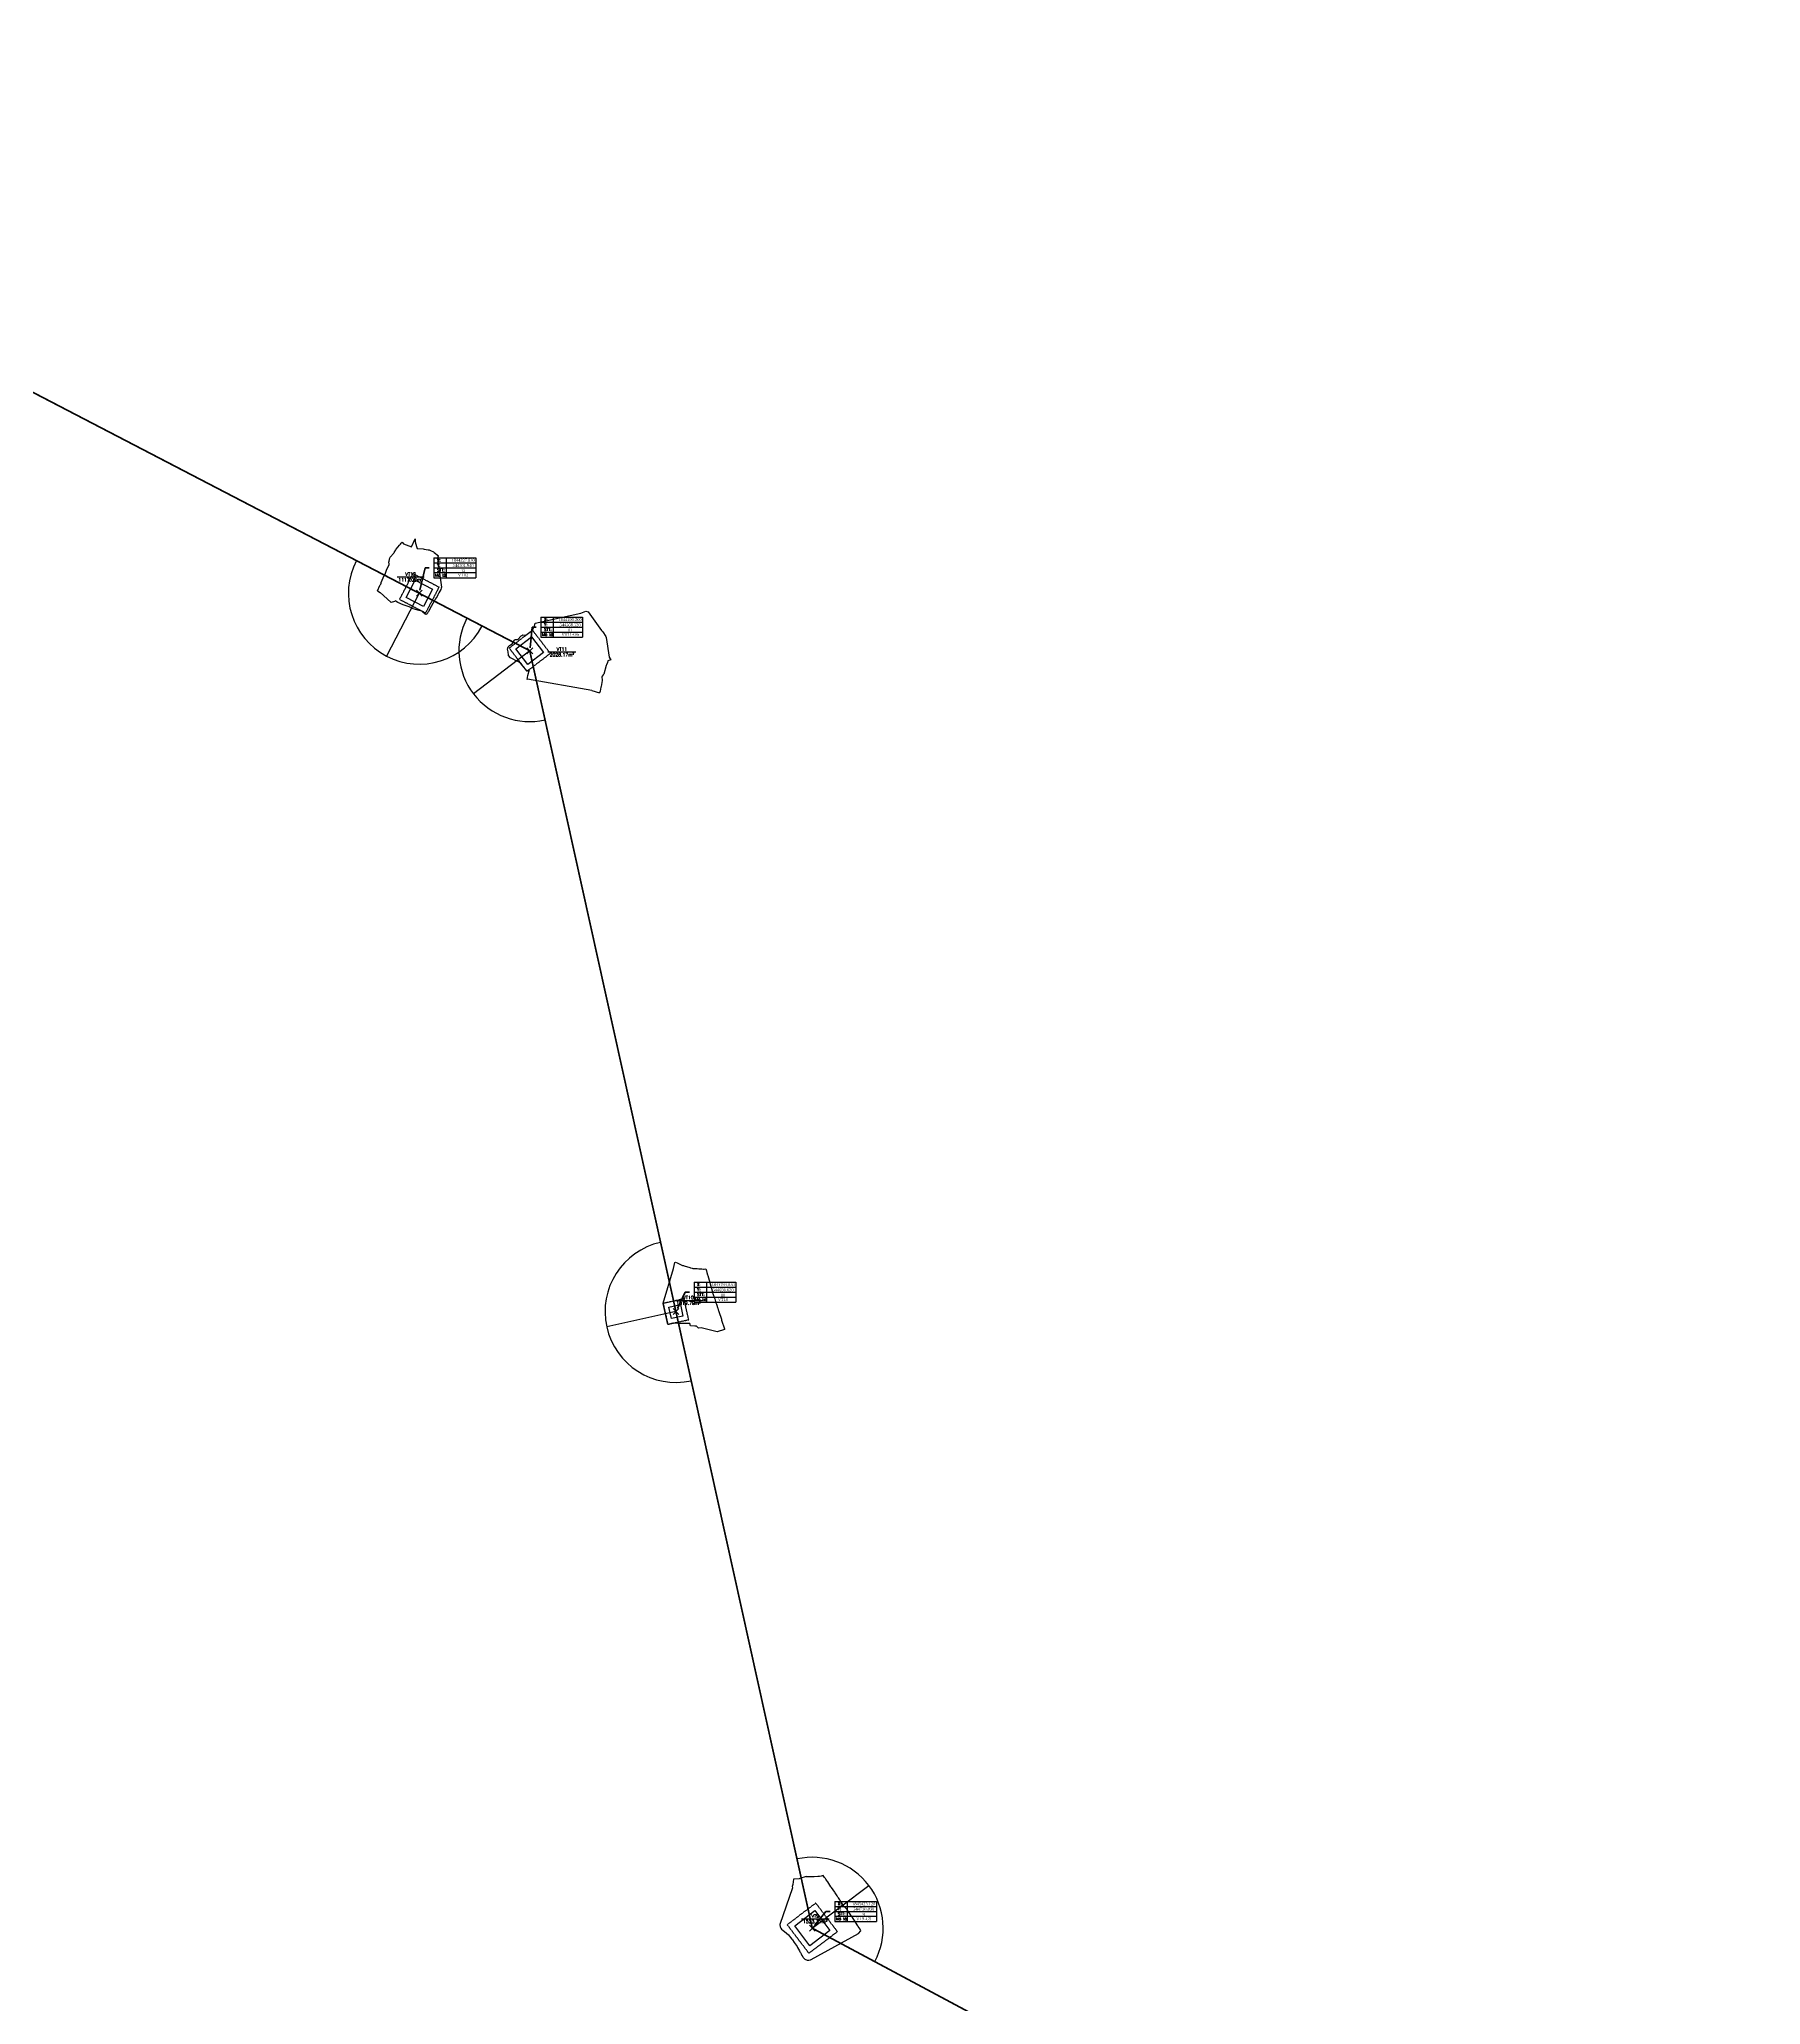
# Model space of a CAD drawing. Header units: metres. Extents: x 0 to 547597, y 0 to 1844684.
# Drawn here: x 544273 to 545310, y 1843377 to 1844562 of the extents above; entities that cross this region are included whole.
import ezdxf
from ezdxf.lldxf.tags import DXFTag

# ---------------------------------------------------------------- set-up
doc = ezdxf.new("R2010")
doc.units = ezdxf.units.M
doc.linetypes.add('HIDDEN', pattern=[0.375, 0.25, -0.125])
for name, color, linetype in [('C-PROP-BNDY', 150, 'Continuous'), ('C-PROP-TEXT', 92, 'Continuous'), ('DZ 220kV PA1', 7, 'Continuous'), ('GPMB', 2, 'Continuous'), ('PhanGiac', 5, 'Continuous'), ('SanNen', 9, 'HIDDEN'), ('V-NODE', 1, 'Continuous'), ('V-NODE-TEXT', 11, 'Continuous')]:
    doc.layers.add(name, color=color, linetype=linetype)
doc.styles.get("Standard").update_dxf_attribs({"font": 'simplex.shx'})
tags = doc.linetypes.add('220KV', pattern='A,20,-0.275621,["220kV",Standard,S=2,R=0,X=0,Y=-1],-7.538025', length=27.813646).pattern_tags.tags
tags[6] = DXFTag(74, 10)
doc.dimstyles.get("Standard").update_dxf_attribs({"dimtxt": 0.18, "dimasz": 0.18, "dimexe": 0.18, "dimexo": 0.0625, "dimgap": 0.09, "dimtad": 0, "dimtih": 1, "dimtoh": 1, "dimdec": 4, "dimzin": 0, "dimdsep": 46, "dimtxsty": 'Standard', "dimcen": 0.09, "dimadec": 0, "dimazin": 0, "dimtfac": 1, "dimtdec": 4, "dimtofl": 0, "dimtmove": 0, "dimatfit": 3, "dimfxl": 0, "dimtolj": 1, "dimtzin": 0, "dimarcsym": 0})

# ---------------------------------------------------------------- blocks, each defined once
blk = doc.blocks.new('TT')
for p, q in [((-541461.3, -1844116), (-541435.7, -1844116)), ((-541461.3, -1844116), (-541461.3, -1844128.2)), ((-541461.3, -1844119), (-541435.7, -1844119)), ((-541461.3, -1844122.1), (-541435.7, -1844122.1)), ((-541453.7, -1844116), (-541453.7, -1844128.2)), ((-541461.3, -1844125.1), (-541435.7, -1844125.1)), ((-541461.3, -1844128.2), (-541435.7, -1844128.2))]:
    blk.add_line(p, q)
at = {"flags": 128}
blk.add_lwpolyline([(-541435.7, -1844116), (-541435.7, -1844128.2)], dxfattribs=at)
for s, p in [('Y:', (-541459.4, -1844121.4)), ('X:', (-541459.4, -1844118.3)), ('STT:', (-541459.4, -1844124.4)), ('Mô tả', (-541460.6, -1844127.5))]:
    blk.add_text(s, height=1.75).set_placement(p)
blk = doc.blocks.new('*U10', base_point=(544738.8, 1843423.1, 9))
at = {"layer": 'V-NODE', "lineweight": -2}
for p, q in [((544737.1, 1843421.4), (544740.6, 1843424.9)), ((544737.1, 1843424.9), (544740.6, 1843421.4))]:
    blk.add_line(p, q, dxfattribs=at)
at = {"layer": 'V-NODE-TEXT', "color": 4, "linetype": 'ByBlock', "ltscale": 3, "xscale": 0.9836065573620318, "yscale": 0.9836065573620318, "zscale": 0.9836065573620318}
blk.add_blockref('TT', (1077337.2, 3657323.8), dxfattribs=at)
at = {"layer": 'V-NODE-TEXT', "color": 3, "linetype": 'ByBlock', "char_height": 1.75}
for s, insert, attachment_point in [('{\\fTimes New Roman|b0|i0|c0|p18;1843423.120}', (544769.8, 1843437.7), 5), ('{\\fTimes New Roman|b0|i0|c0|p18;544738.830}', (544769.8, 1843435.5), 2)]:
    blk.add_mtext(s, dxfattribs=dict(at, insert=insert, attachment_point=attachment_point))
at = {"layer": 'V-NODE-TEXT', "color": 6, "linetype": 'ByBlock', "insert": (544769.8, 1843428.8), "char_height": 1.75, "attachment_point": 5}
blk.add_mtext('{\\fTimes New Roman|b0|i0|c0|p18;VT9-G5}', dxfattribs=at)
at = {"layer": 'V-NODE-TEXT', "color": 1, "linetype": 'ByBlock', "insert": (544769.8, 1843432.3), "char_height": 1.75, "attachment_point": 2}
blk.add_mtext('{\\fTimes New Roman|b0|i0|c0|p18;9}', dxfattribs=at)
at = {"layer": 'V-NODE-TEXT', "linetype": 'ByBlock', "ltscale": 3}
blk.add_leader([(544740.3, 1843424.9, 9), (544747, 1843433.2, 9), (544749.5, 1843433.2, 9)], dimstyle='Standard', override={"dimscale": 1, "dimasz": 2.5, "dimclrd": 256, "dimlwd": 65535}, dxfattribs=at)
blk = doc.blocks.new('*U11', base_point=(544656.6, 1843794.8, 10))
at = {"layer": 'V-NODE', "lineweight": -2}
for p, q in [((544654.9, 1843793.1), (544658.4, 1843796.6)), ((544654.9, 1843796.6), (544658.4, 1843793.1))]:
    blk.add_line(p, q, dxfattribs=at)
at = {"layer": 'V-NODE-TEXT', "color": 4, "linetype": 'ByBlock', "ltscale": 3, "xscale": 0.9836065573620318, "yscale": 0.9836065573620318, "zscale": 0.9836065573620318}
blk.add_blockref('TT', (1077252.4, 3657697.1), dxfattribs=at)
at = {"layer": 'V-NODE-TEXT', "color": 3, "linetype": 'ByBlock', "char_height": 1.75}
for s, insert, attachment_point in [('{\\fTimes New Roman|b0|i0|c0|p18;1843794.830}', (544685, 1843811), 5), ('{\\fTimes New Roman|b0|i0|c0|p18;544656.620}', (544685, 1843808.8), 2)]:
    blk.add_mtext(s, dxfattribs=dict(at, insert=insert, attachment_point=attachment_point))
at = {"layer": 'V-NODE-TEXT', "color": 6, "linetype": 'ByBlock', "insert": (544685, 1843802.1), "char_height": 1.75, "attachment_point": 5}
blk.add_mtext('{\\fTimes New Roman|b0|i0|c0|p18;VT10}', dxfattribs=at)
at = {"layer": 'V-NODE-TEXT', "color": 1, "linetype": 'ByBlock', "insert": (544685, 1843805.6), "char_height": 1.75, "attachment_point": 2}
blk.add_mtext('{\\fTimes New Roman|b0|i0|c0|p18;10}', dxfattribs=at)
at = {"layer": 'V-NODE-TEXT', "linetype": 'ByBlock', "ltscale": 3}
blk.add_leader([(544657.5, 1843796.6, 10), (544662.2, 1843806.5, 10), (544664.7, 1843806.5, 10)], dimstyle='Standard', override={"dimscale": 1, "dimasz": 2.5, "dimclrd": 256, "dimlwd": 65535}, dxfattribs=at)
blk = doc.blocks.new('*U12', base_point=(544568.5, 1844193.2, 11))
at = {"layer": 'V-NODE', "lineweight": -2}
for p, q in [((544566.8, 1844191.4), (544570.3, 1844195)), ((544566.8, 1844195), (544570.3, 1844191.4))]:
    blk.add_line(p, q, dxfattribs=at)
at = {"layer": 'V-NODE-TEXT', "color": 4, "linetype": 'ByBlock', "ltscale": 3, "xscale": 0.9836065573620318, "yscale": 0.9836065573620318, "zscale": 0.9836065573620318}
blk.add_blockref('TT', (1077160.1, 3658098), dxfattribs=at)
at = {"layer": 'V-NODE-TEXT', "color": 3, "linetype": 'ByBlock', "char_height": 1.75}
for s, insert, attachment_point in [('{\\fTimes New Roman|b0|i0|c0|p18;1844193.200}', (544592.8, 1844212), 5), ('{\\fTimes New Roman|b0|i0|c0|p18;544568.520}', (544592.8, 1844209.7), 2)]:
    blk.add_mtext(s, dxfattribs=dict(at, insert=insert, attachment_point=attachment_point))
at = {"layer": 'V-NODE-TEXT', "color": 6, "linetype": 'ByBlock', "insert": (544592.8, 1844203.1), "char_height": 1.75, "attachment_point": 5}
blk.add_mtext('{\\fTimes New Roman|b0|i0|c0|p18;VT11-G6}', dxfattribs=at)
at = {"layer": 'V-NODE-TEXT', "color": 1, "linetype": 'ByBlock', "insert": (544592.8, 1844206.6), "char_height": 1.75, "attachment_point": 2}
blk.add_mtext('{\\fTimes New Roman|b0|i0|c0|p18;11}', dxfattribs=at)
at = {"layer": 'V-NODE-TEXT', "linetype": 'ByBlock', "ltscale": 3}
blk.add_leader([(544568.7, 1844195, 11), (544569.9, 1844207.5, 11), (544572.4, 1844207.5, 11)], dimstyle='Standard', override={"dimscale": 1, "dimasz": 2.5, "dimclrd": 256, "dimlwd": 65535}, dxfattribs=at)
blk = doc.blocks.new('*U13', base_point=(544501.9, 1844227.8, 12))
at = {"layer": 'V-NODE', "lineweight": -2}
for p, q in [((544500.2, 1844226.1), (544503.7, 1844229.6)), ((544500.2, 1844229.6), (544503.7, 1844226.1))]:
    blk.add_line(p, q, dxfattribs=at)
at = {"layer": 'V-NODE-TEXT', "color": 4, "linetype": 'ByBlock', "ltscale": 3, "xscale": 0.9836065573620318, "yscale": 0.9836065573620318, "zscale": 0.9836065573620318}
blk.add_blockref('TT', (1077095.6, 3658133.8), dxfattribs=at)
at = {"layer": 'V-NODE-TEXT', "color": 3, "linetype": 'ByBlock', "char_height": 1.75}
for s, insert, attachment_point in [('{\\fTimes New Roman|b0|i0|c0|p18;1844227.830}', (544528.3, 1844247.7), 5), ('{\\fTimes New Roman|b0|i0|c0|p18;544501.940}', (544528.3, 1844245.5), 2)]:
    blk.add_mtext(s, dxfattribs=dict(at, insert=insert, attachment_point=attachment_point))
at = {"layer": 'V-NODE-TEXT', "color": 6, "linetype": 'ByBlock', "insert": (544528.3, 1844238.8), "char_height": 1.75, "attachment_point": 5}
blk.add_mtext('{\\fTimes New Roman|b0|i0|c0|p18;VT12}', dxfattribs=at)
at = {"layer": 'V-NODE-TEXT', "color": 1, "linetype": 'ByBlock', "insert": (544528.3, 1844242.3), "char_height": 1.75, "attachment_point": 2}
blk.add_mtext('{\\fTimes New Roman|b0|i0|c0|p18;12}', dxfattribs=at)
at = {"layer": 'V-NODE-TEXT', "linetype": 'ByBlock', "ltscale": 3}
blk.add_leader([(544502.3, 1844229.6, 12), (544505.4, 1844243.2, 12), (544507.9, 1844243.2, 12)], dimstyle='Standard', override={"dimscale": 1, "dimasz": 2.5, "dimclrd": 256, "dimlwd": 65535}, dxfattribs=at)
blk = doc.blocks.new('ACAD-DinhViTuyenDz220kV')
at = {"layer": 'DZ 220kV PA1', "color": 10, "linetype": '220KV', "ltscale": 2, "const_width": 1, "flags": 128}
blk.add_lwpolyline([(547385.13, 1841927.04), (547280.05, 1841909.74), (547184.47, 1842163.72), (546733.409, 1842515.822), (546043.972, 1842724.391), (544738.834, 1843423.118), (544568.516, 1844193.204), (543868.852, 1844557.147), (543577.248, 1844530.012), (543514.633, 1844561.298)], dxfattribs=at)
at = {"layer": 'GPMB', "flags": 128}
blk.add_lwpolyline([(544509.939, 1844230.354), (544504.463, 1844219.834), (544493.943, 1844225.31), (544499.419, 1844235.83), (544509.939, 1844230.354)], dxfattribs=at)
for points in [[(544576.834, 1844192.104), (544567.424, 1844184.886), (544560.206, 1844194.296), (544569.616, 1844201.514)], [(544660.856, 1843792.132), (544653.924, 1843790.596), (544652.388, 1843797.528), (544659.32, 1843799.064)], [(544749.407, 1843421.662), (544737.372, 1843412.543), (544728.253, 1843424.578), (544740.288, 1843433.697)]]:
    blk.add_lwpolyline(points, close=True, dxfattribs=at)
at = {"layer": 'PhanGiac', "flags": 128}
for points in [[(544501.94, 1844227.83), (544482.233, 1844189.94)], [(544568.52, 1844193.2), (544534.633, 1844167.206)], [(544656.62, 1843794.83), (544614.917, 1843785.611)], [(544738.83, 1843423.12), (544772.882, 1843448.923)]]:
    blk.add_lwpolyline(points, dxfattribs=at)
at = {"layer": 'PhanGiac'}
for centre, start, end in [((544501.946, 1844227.836), 152.522622, 332.513345), ((544568.526, 1844193.206), 152.525952, 282.457635), ((544656.626, 1843794.836), 102.476054, 282.466419), ((544738.836, 1843423.126), 331.826857, 102.475572)]:
    blk.add_arc(centre, 42.716, start, end, dxfattribs=at)
at = {"layer": 'SanNen', "flags": 128}
for points in [[(544513.851, 1844231.587), (544505.696, 1844215.922), (544490.031, 1844224.077), (544498.186, 1844239.742)], [(544580.9, 1844191.568), (544566.888, 1844180.82), (544556.14, 1844194.832), (544570.152, 1844205.58)], [(544664.314, 1843789.926), (544661.528, 1843802.521), (544648.932, 1843799.736), (544651.718, 1843787.14)], [(544736.745, 1843407.99), (544753.96, 1843421.035), (544740.915, 1843438.25), (544723.7, 1843425.205)]]:
    blk.add_lwpolyline(points, close=True, dxfattribs=at)
at = {"layer": 'V-NODE'}
for name, p in [('*U13', (544501.94, 1844227.83)), ('*U12', (544568.52, 1844193.2)), ('*U11', (544656.62, 1843794.83)), ('*U10', (544738.83, 1843423.12))]:
    blk.add_blockref(name, p, dxfattribs=at)

msp = doc.modelspace()

# ---------------------------------------------------------------- block references
msp.add_blockref('ACAD-DinhViTuyenDz220kV', (0, 0))

# ---------------------------------------------------------------- next in the draw order: linework, layer by layer
at = {"layer": 'C-PROP-BNDY', "color": 150, "linetype": 'Continuous', "lineweight": -3}
for p, q in [((544497.3, 1844255.9), (544499.5, 1844260.7)), ((544499.5, 1844260.7), (544499.5, 1844259.1)), ((544499.5, 1844259.1), (544499.6, 1844258)), ((544483.6, 1844246.7), (544483.7, 1844247.2)), ((544483.7, 1844247.2), (544484.2, 1844249.3)), ((544484.2, 1844249.3), (544484.4, 1844249.7)), ((544484.4, 1844249.7), (544486.5, 1844252)), ((544486.5, 1844252), (544486.8, 1844252.4)), ((544486.8, 1844252.4), (544487.8, 1844254.1)), ((544487.8, 1844254.1), (544488.1, 1844254.5)), ((544488.1, 1844254.5), (544490.1, 1844256.8)), ((544490.1, 1844256.8), (544490.6, 1844257.4)), ((544490.6, 1844257.4), (544491.1, 1844258.1)), ((544491.1, 1844258.1), (544491.6, 1844258.7)), ((544491.6, 1844258.7), (544492.4, 1844257.6)), ((544492.4, 1844257.6), (544497.3, 1844255.9)), ((544499.6, 1844258), (544500.4, 1844255.5)), ((544500.4, 1844255.5), (544500.7, 1844254.8)), ((544500.7, 1844254.8), (544504.3, 1844254.6)), ((544504.3, 1844254.6), (544504.8, 1844254.5)), ((544504.8, 1844254.5), (544507.3, 1844254.1)), ((544507.3, 1844254.1), (544507.8, 1844254)), ((544507.8, 1844254), (544508.3, 1844253.9)), ((544508.3, 1844253.9), (544508.7, 1844253.7)), ((544508.7, 1844253.7), (544510.5, 1844252.8)), ((544510.5, 1844252.8), (544511, 1844252.5)), ((544511, 1844252.5), (544513.5, 1844250.4)), ((544512.9, 1844248.6), (544513.5, 1844250.4)), ((544512.9, 1844248.6), (544515.3, 1844231.6)), ((544479, 1844234.4), (544480.8, 1844238.5)), ((544480.8, 1844238.5), (544481, 1844239)), ((544481, 1844239), (544481.3, 1844239.4)), ((544481.3, 1844239.4), (544482.1, 1844241.8)), ((544482.1, 1844241.8), (544482.3, 1844242.3)), ((544482.3, 1844242.3), (544483.7, 1844245)), ((544483.7, 1844245.5), (544483.6, 1844246.7)), ((544483.7, 1844245), (544483.7, 1844245.5)), ((544476.7, 1844229.4), (544478.2, 1844232.5)), ((544476.7, 1844229.4), (544478.4, 1844228.4)), ((544478.2, 1844232.5), (544478.4, 1844233)), ((544478.4, 1844233), (544478.7, 1844233.4)), ((544484.7, 1844222.4), (544478.4, 1844228.4)), ((544478.7, 1844233.4), (544478.9, 1844233.9)), ((544478.9, 1844233.9), (544479, 1844234.4)), ((544511.1, 1844223.4), (544509.1, 1844219.9)), ((544511.6, 1844224.2), (544511.1, 1844223.4)), ((544512.7, 1844226), (544511.6, 1844224.2)), ((544513.2, 1844226.9), (544512.7, 1844226)), ((544513.8, 1844228.1), (544513.2, 1844226.9)), ((544514.9, 1844230.2), (544513.8, 1844228.1)), ((544515.2, 1844230.9), (544514.9, 1844230.2)), ((544515.3, 1844231.6), (544515.2, 1844230.9)), ((544484.8, 1844222.4), (544484.7, 1844222.4)), ((544485, 1844222.3), (544484.8, 1844222.4)), ((544487, 1844222.9), (544485, 1844222.3)), ((544487.9, 1844223.2), (544487, 1844222.9)), ((544488, 1844222.9), (544487.9, 1844223.2)), ((544489.1, 1844222.2), (544488, 1844222.9)), ((544490.4, 1844221.7), (544489.1, 1844222.2)), ((544490.8, 1844221.5), (544490.4, 1844221.7)), ((544492.3, 1844220.9), (544490.8, 1844221.5)), ((544495.8, 1844219.6), (544492.3, 1844220.9)), ((544497.3, 1844219.1), (544495.8, 1844219.6)), ((544497.4, 1844219.1), (544497.3, 1844219.1)), ((544497.8, 1844218.7), (544497.4, 1844219.1)), ((544498.2, 1844218.4), (544497.8, 1844218.7)), ((544498.3, 1844218.4), (544498.2, 1844218.4)), ((544498.2, 1844218.4), (544498.2, 1844218.4)), ((544501.9, 1844217.5), (544498.3, 1844218.4)), ((544502.8, 1844217.3), (544501.9, 1844217.5)), ((544503.4, 1844217.1), (544502.8, 1844217.3)), ((544503.9, 1844216.7), (544503.4, 1844217.1)), ((544505.4, 1844215.3), (544503.9, 1844216.7)), ((544506, 1844215), (544505.4, 1844215.3)), ((544506.6, 1844215.4), (544506, 1844215)), ((544507.3, 1844216.7), (544506.6, 1844215.4)), ((544507.4, 1844216.9), (544507.3, 1844216.7)), ((544509.1, 1844219.9), (544507.4, 1844216.9)), ((544571.8, 1844209.8), (544599.4, 1844215.9)), ((544599.4, 1844215.9), (544602.3, 1844217.1)), ((544602.3, 1844217.1), (544603.8, 1844216.7)), ((544603.8, 1844216.7), (544611.8, 1844205.4)), ((544558.2, 1844197.5), (544559.3, 1844199.6)), ((544559.3, 1844199.6), (544559.7, 1844199.9)), ((544559.7, 1844199.9), (544561.3, 1844199.9)), ((544561.3, 1844199.9), (544563.3, 1844202.1)), ((544563.3, 1844202.1), (544563.8, 1844202.4)), ((544563.8, 1844202.4), (544564.4, 1844202.8)), ((544564.4, 1844202.8), (544566.1, 1844202.5)), ((544566.1, 1844202.5), (544570.2, 1844205.6)), ((544570.2, 1844205.6), (544571.3, 1844208.1)), ((544571.3, 1844208.1), (544571.8, 1844209.8)), ((544611.8, 1844205.4), (544612.2, 1844205.1)), ((544612.2, 1844205.1), (544612.5, 1844204.7)), ((544612.5, 1844204.7), (544614.4, 1844201.7)), ((544614.4, 1844201.7), (544614.6, 1844201.2)), ((544614.6, 1844201.2), (544616.4, 1844189.4)), ((544555.2, 1844194.1), (544555.3, 1844194.9)), ((544555.4, 1844193.3), (544555.2, 1844194.1)), ((544555.3, 1844194.9), (544555.6, 1844195.6)), ((544555.5, 1844192.6), (544555.4, 1844193.3)), ((544555.7, 1844190.5), (544555.5, 1844192.6)), ((544555.6, 1844195.6), (544556.3, 1844196.3)), ((544555.8, 1844190.3), (544555.7, 1844190.5)), ((544556.9, 1844188.9), (544555.8, 1844190.3)), ((544556.3, 1844196.3), (544558.2, 1844197.5)), ((544557.7, 1844188.5), (544556.9, 1844188.9)), ((544560.8, 1844187), (544557.7, 1844188.5)), ((544617.3, 1844187.7), (544615.6, 1844187.1)), ((544616.4, 1844189.4), (544617, 1844188.3)), ((544617, 1844188.3), (544617.3, 1844187.7)), ((544561.3, 1844186.8), (544560.8, 1844187)), ((544562.7, 1844186), (544561.3, 1844186.8)), ((544563, 1844185.8), (544562.7, 1844186)), ((544566.9, 1844180.8), (544563, 1844185.8)), ((544568.3, 1844181.9), (544566.9, 1844180.8)), ((544566.9, 1844175.9), (544567.4, 1844178.2)), ((544567.1, 1844176), (544566.9, 1844175.9)), ((544606, 1844169.3), (544567.1, 1844176)), ((544567.4, 1844178.2), (544568.3, 1844181.9)), ((544612.2, 1844177.8), (544612, 1844177.3)), ((544612, 1844177.3), (544612.1, 1844175.7)), ((544612.8, 1844178.6), (544612.2, 1844177.8)), ((544613.1, 1844179.1), (544612.8, 1844178.6)), ((544614.6, 1844184.4), (544613.1, 1844179.1)), ((544614.8, 1844184.8), (544614.6, 1844184.4)), ((544615.3, 1844186.2), (544614.8, 1844184.8)), ((544615.6, 1844187.1), (544615.3, 1844186.2)), ((544606, 1844169.3), (544610.5, 1844167.9)), ((544611, 1844168.8), (544610.5, 1844167.9)), ((544611.4, 1844171.2), (544611, 1844168.8)), ((544611.5, 1844171.7), (544611.4, 1844171.2)), ((544612.2, 1844175.2), (544611.5, 1844171.7)), ((544612.1, 1844175.7), (544612.2, 1844175.2)), ((544648.9, 1843799.9), (544655.1, 1843820.9)), ((544655.1, 1843820.9), (544655.9, 1843824.5)), ((544655.9, 1843824.5), (544656.3, 1843824.7)), ((544656.3, 1843824.7), (544657.4, 1843824.2)), ((544657.4, 1843824.2), (544657.8, 1843824)), ((544657.8, 1843824), (544660.2, 1843822.9)), ((544660.2, 1843822.9), (544660.6, 1843822.7)), ((544660.6, 1843822.7), (544661.1, 1843822.6)), ((544661.1, 1843822.6), (544661.6, 1843822.4)), ((544661.6, 1843822.4), (544665, 1843821.5)), ((544665, 1843821.5), (544665.4, 1843821.3)), ((544665.4, 1843821.3), (544666.4, 1843821.1)), ((544666.4, 1843821.1), (544666.9, 1843820.9)), ((544666.9, 1843820.9), (544668.9, 1843820.7)), ((544668.9, 1843820.7), (544669.4, 1843820.7)), ((544669.4, 1843820.7), (544670.4, 1843820.6)), ((544670.4, 1843820.6), (544670.9, 1843820.6)), ((544670.9, 1843820.6), (544671.4, 1843820.6)), ((544671.4, 1843820.6), (544672.2, 1843820.5)), ((544672.2, 1843820.5), (544673.2, 1843820.3)), ((544673.6, 1843820.3), (544674.7, 1843820.5)), ((544674.7, 1843820.5), (544675, 1843819.3)), ((544673.2, 1843820.3), (544673.6, 1843820.3)), ((544675, 1843819.3), (544675.3, 1843818.4)), ((544675.3, 1843818.4), (544675.7, 1843816.9)), ((544675.7, 1843816.9), (544675.8, 1843816.5)), ((544675.8, 1843816.5), (544678.4, 1843807.3)), ((544648.9, 1843799.7), (544648.9, 1843799.9)), ((544649.7, 1843796.1), (544648.9, 1843799.7)), ((544678.4, 1843807.3), (544678.5, 1843806.8)), ((544678.5, 1843806.8), (544679.6, 1843803.5)), ((544679.6, 1843803.5), (544679.8, 1843803)), ((544679.8, 1843803), (544680, 1843802.5)), ((544680, 1843802.5), (544680.7, 1843800.2)), ((544680.7, 1843800.2), (544680.9, 1843799.7)), ((544680.9, 1843799.7), (544681, 1843799.2)), ((544681, 1843799.2), (544681.2, 1843798.7)), ((544681.2, 1843798.7), (544681.6, 1843797.3)), ((544681.6, 1843797.3), (544681.8, 1843796.8)), ((544681.8, 1843796.8), (544682.1, 1843795.9)), ((544651.7, 1843787.1), (544649.7, 1843796.1)), ((544654.7, 1843787.8), (544651.7, 1843787.1)), ((544654.9, 1843787.8), (544654.7, 1843787.8)), ((544658.3, 1843787.7), (544654.9, 1843787.8)), ((544661.6, 1843787.7), (544658.3, 1843787.7)), ((544662.9, 1843787.7), (544661.6, 1843787.7)), ((544664.3, 1843787.7), (544662.9, 1843787.7)), ((544664.8, 1843787.6), (544664.3, 1843787.7)), ((544665.1, 1843787.6), (544664.8, 1843787.6)), ((544665.5, 1843786.2), (544665.1, 1843787.6)), ((544668, 1843786.1), (544665.5, 1843786.2)), ((544668.6, 1843786.1), (544668, 1843786.1)), ((544669.1, 1843786.1), (544668.6, 1843786.1)), ((544670.3, 1843784.8), (544669.1, 1843786.1)), ((544671.8, 1843785.1), (544670.3, 1843784.8)), ((544681.5, 1843782.7), (544671.8, 1843785.1)), ((544682.1, 1843795.9), (544682.3, 1843795.4)), ((544682.3, 1843795.4), (544682.4, 1843794.9)), ((544682.4, 1843794.9), (544684, 1843790.2)), ((544684, 1843790.2), (544684.1, 1843789.7)), ((544684.1, 1843789.7), (544686, 1843784.4)), ((544686, 1843784.1), (544681.5, 1843782.7)), ((544686, 1843784.4), (544686, 1843784.1)), ((544735.1, 1843454.2), (544731.4, 1843453.1)), ((544735.3, 1843454.1), (544735.1, 1843454.2)), ((544735.8, 1843454.1), (544735.3, 1843454.1)), ((544736.3, 1843454.1), (544735.8, 1843454.1)), ((544739.4, 1843454), (544736.3, 1843454.1)), ((544739.9, 1843454.1), (544739.4, 1843454)), ((544742.1, 1843454.2), (544739.9, 1843454.1)), ((544743.1, 1843454.3), (544742.1, 1843454.2)), ((544744.1, 1843454.4), (544743.1, 1843454.3)), ((544745.4, 1843454.8), (544744.1, 1843454.5)), ((544744.1, 1843454.5), (544744.1, 1843454.4)), ((544746.2, 1843453.7), (544745.4, 1843454.8)), ((544746.7, 1843453), (544746.2, 1843453.7)), ((544726.9, 1843447.5), (544719.3, 1843425.3)), ((544727, 1843449.4), (544726.7, 1843448.3)), ((544726.7, 1843448.3), (544726.9, 1843447.5)), ((544726.9, 1843447.5), (544726.9, 1843447.5)), ((544727.4, 1843452.6), (544727, 1843449.4)), ((544727.9, 1843452.7), (544727.4, 1843452.6)), ((544730.9, 1843452.9), (544727.9, 1843452.7)), ((544731.4, 1843453.1), (544730.9, 1843452.9)), ((544747, 1843452.6), (544746.7, 1843453)), ((544747.8, 1843451.4), (544747, 1843452.6)), ((544748.1, 1843451), (544747.8, 1843451.4)), ((544750.1, 1843448.1), (544748.1, 1843451)), ((544750.4, 1843447.7), (544750.1, 1843448.1)), ((544752.4, 1843444.8), (544750.4, 1843447.7)), ((544752.7, 1843444.4), (544752.4, 1843444.8)), ((544753.8, 1843442.7), (544752.7, 1843444.4)), ((544754.1, 1843442.3), (544753.8, 1843442.7)), ((544754.3, 1843441.9), (544754.1, 1843442.3)), ((544754.6, 1843441.5), (544754.3, 1843441.9)), ((544755.4, 1843440.2), (544754.6, 1843441.5)), ((544755.7, 1843439.8), (544755.4, 1843440.2)), ((544757.9, 1843436.4), (544755.7, 1843439.8)), ((544759.3, 1843435), (544757.9, 1843436.4)), ((544759.6, 1843434.6), (544759.3, 1843435)), ((544759.8, 1843434.1), (544759.6, 1843434.6)), ((544762.4, 1843430.4), (544759.8, 1843434.1)), ((544762.7, 1843430), (544762.4, 1843430.4)), ((544763, 1843429.6), (544762.7, 1843430)), ((544764.7, 1843427.2), (544763, 1843429.6)), ((544719.3, 1843425.3), (544719.4, 1843424)), ((544719.4, 1843424), (544719.9, 1843423.2)), ((544719.9, 1843423.2), (544720.3, 1843422.6)), ((544720.3, 1843422.6), (544721.3, 1843421.8)), ((544721.3, 1843421.8), (544722.1, 1843421.1)), ((544722.1, 1843421.1), (544724.4, 1843419.2)), ((544724.4, 1843419.2), (544725.6, 1843417.6)), ((544725.6, 1843417.6), (544726.5, 1843416.4)), ((544738.1, 1843404.3), (544766.7, 1843419.9)), ((544764.9, 1843426.7), (544764.7, 1843427.2)), ((544766.3, 1843424.6), (544764.9, 1843426.7)), ((544766.5, 1843424.2), (544766.3, 1843424.6)), ((544767.6, 1843422.5), (544766.5, 1843424.2)), ((544766.7, 1843419.9), (544768, 1843421.5)), ((544767.9, 1843422.1), (544767.6, 1843422.5)), ((544768, 1843421.5), (544767.9, 1843422.1)), ((544726.5, 1843416.4), (544726.8, 1843416)), ((544726.8, 1843416), (544727.9, 1843414.4)), ((544727.9, 1843414.4), (544729.1, 1843412.8)), ((544729.1, 1843412.8), (544729.7, 1843412)), ((544729.7, 1843412), (544729.9, 1843411.5)), ((544729.9, 1843411.5), (544731.2, 1843409.4)), ((544731.2, 1843409.4), (544731.4, 1843408.9)), ((544731.4, 1843408.9), (544731.7, 1843408.5)), ((544731.7, 1843408.5), (544731.9, 1843408)), ((544731.9, 1843408), (544732.1, 1843407.6)), ((544732.1, 1843407.6), (544732.6, 1843406.7)), ((544732.6, 1843406.7), (544733.1, 1843405.8)), ((544733.1, 1843405.8), (544733.3, 1843405.4)), ((544733.3, 1843405.4), (544734.4, 1843404.4)), ((544734.4, 1843404.4), (544735.8, 1843403.8)), ((544735.8, 1843403.8), (544736.7, 1843403.8)), ((544736.7, 1843403.8), (544737.7, 1843404.1)), ((544737.7, 1843404.1), (544738.1, 1843404.3))]:
    msp.add_line(p, q, dxfattribs=at)
at = {"layer": 'C-PROP-TEXT', "color": 92, "linetype": 'Continuous', "lineweight": -3}
for p, q in [((544488.6, 1844237.7), (544504.8, 1844237.7)), ((544579.4, 1844192.5), (544596.3, 1844192.5)), ((544655.9, 1843801.6), (544672.5, 1843801.6)), ((544732.3, 1843428.8), (544748.9, 1843428.8))]:
    msp.add_line(p, q, dxfattribs=at)

# ---------------------------------------------------------------- next in the draw order: texts
at = {"layer": 'C-PROP-TEXT', "color": 92, "linetype": 'Continuous', "lineweight": -3, "char_height": 2, "attachment_point": 5}
for s, insert, width in [('VT12\\P1117.09m{\\fRomanS|b0|i0|c0|p0;²}', (544496.7, 1844237.7), 15.092), ('VT11\\P2028.17m{\\fRomanS|b0|i0|c0|p0;²}', (544587.9, 1844192.5), 15.862), ('VT10\\P1019.79m{\\fRomanS|b0|i0|c0|p0;²}', (544664.2, 1843801.6), 15.477), ('VT9\\P1523.31m{\\fRomanS|b0|i0|c0|p0;²}', (544740.6, 1843428.8), 15.477)]:
    msp.add_mtext(s, dxfattribs=dict(at, insert=insert, width=width))

doc.saveas('drawing.dxf')
